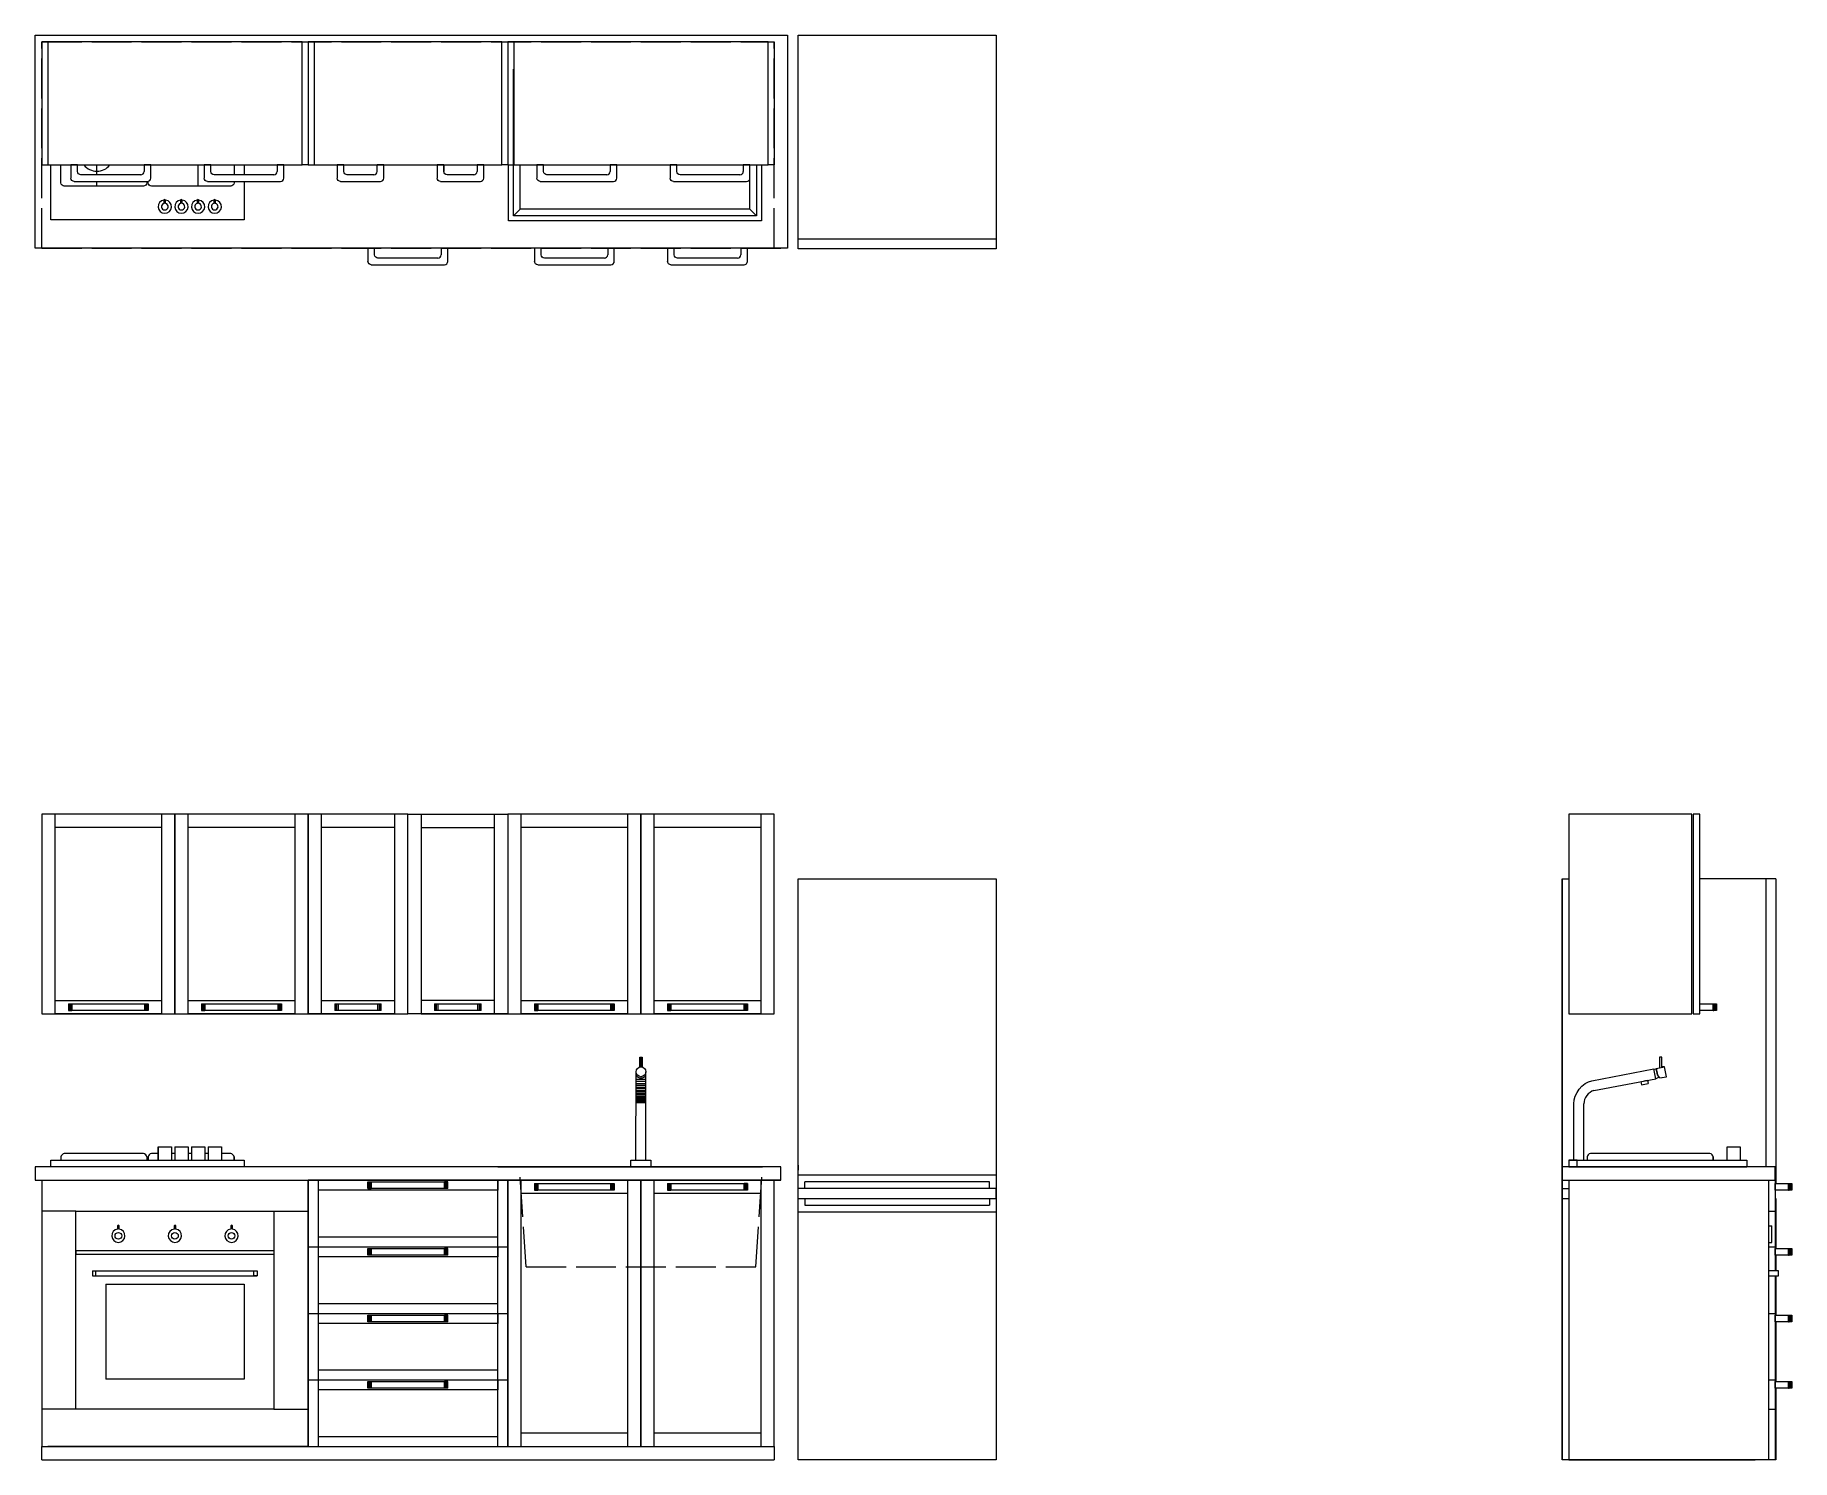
# Model space of a CAD drawing. Header units: millimetres. Extents: x 2556 to 3084, y 794 to 1222.
import ezdxf

# ---------------------------------------------------------------- set-up
doc = ezdxf.new("R2010")
doc.units = ezdxf.units.MM
doc.linetypes.add('ACAD_ISO02W100', pattern=[15, 12, -3])
doc.layers.add('A-FURN', color=8, linetype='Continuous', lineweight=18)

# ---------------------------------------------------------------- blocks, each defined once
blk = doc.blocks.new('metod 70213569')
at = {"layer": 'A-FURN'}
for p, q in [((2476.67, 1323.79), (2476.67, 1325.79)), ((2476.67, 1325.79), (2477.67, 1325.79)), ((2476.77, 1323.79), (2476.77, 1325.79)), ((2476.97, 1325.79), (2476.97, 1323.79)), ((2476.97, 1325.79), (2477.27, 1325.79)), ((2477.27, 1325.79), (2477.27, 1323.79)), ((2477.67, 1325.79), (2477.67, 1323.79)), ((2499.67, 1325.79), (2499.67, 1323.79)), ((2500.67, 1325.79), (2499.67, 1325.79)), ((2500.37, 1325.79), (2500.07, 1325.79)), ((2500.07, 1325.79), (2500.07, 1323.79)), ((2500.37, 1325.79), (2500.37, 1323.79)), ((2500.57, 1323.79), (2500.57, 1325.79)), ((2500.67, 1323.79), (2500.67, 1325.79)), ((2515.67, 1306.29), (2515.67, 1326.29)), ((2500.67, 1323.79), (2476.67, 1323.79)), ((2476.67, 1323.79), (2477.67, 1323.79)), ((2476.67, 1323.79), (2476.77, 1323.79)), ((2500.67, 1323.79), (2499.67, 1323.79)), ((2500.67, 1323.79), (2500.57, 1323.79)), ((2458.67, 1306.29), (2458.67, 1286.29)), ((2458.67, 1306.29), (2461.67, 1306.29)), ((2461.67, 1306.29), (2461.67, 1286.29)), ((2476.67, 1303.79), (2476.67, 1305.79)), ((2476.67, 1305.79), (2477.67, 1305.79)), ((2500.67, 1303.79), (2476.67, 1303.79)), ((2476.77, 1303.79), (2476.77, 1305.79)), ((2476.97, 1305.79), (2476.97, 1303.79)), ((2476.97, 1305.79), (2477.27, 1305.79)), ((2477.27, 1305.79), (2477.27, 1303.79)), ((2477.67, 1305.79), (2477.67, 1303.79)), ((2499.67, 1305.79), (2499.67, 1303.79)), ((2500.67, 1305.79), (2499.67, 1305.79)), ((2500.67, 1303.79), (2499.67, 1303.79)), ((2500.37, 1305.79), (2500.07, 1305.79)), ((2500.07, 1305.79), (2500.07, 1303.79)), ((2500.37, 1305.79), (2500.37, 1303.79)), ((2500.57, 1303.79), (2500.57, 1305.79)), ((2500.67, 1303.79), (2500.57, 1303.79)), ((2500.67, 1303.79), (2500.67, 1305.79)), ((2515.67, 1286.29), (2515.67, 1306.29)), ((2518.67, 1286.29), (2518.67, 1306.29)), ((2461.67, 1289.29), (2515.67, 1289.29)), ((2458.67, 1286.29), (2518.67, 1286.29)), ((2458.67, 1286.29), (2458.67, 1266.29)), ((2458.67, 1286.29), (2461.67, 1286.29)), ((2461.67, 1286.29), (2461.67, 1266.29)), ((2515.67, 1283.29), (2461.67, 1283.29)), ((2476.67, 1283.79), (2476.67, 1285.79)), ((2476.67, 1285.79), (2477.67, 1285.79)), ((2500.67, 1283.79), (2476.67, 1283.79)), ((2476.77, 1283.79), (2476.77, 1285.79)), ((2476.97, 1285.79), (2476.97, 1283.79)), ((2476.97, 1285.79), (2477.27, 1285.79)), ((2477.27, 1285.79), (2477.27, 1283.79)), ((2477.67, 1285.79), (2477.67, 1283.79)), ((2499.67, 1285.79), (2499.67, 1283.79)), ((2500.67, 1285.79), (2499.67, 1285.79)), ((2500.67, 1283.79), (2499.67, 1283.79)), ((2500.37, 1285.79), (2500.07, 1285.79)), ((2500.07, 1285.79), (2500.07, 1283.79)), ((2500.37, 1285.79), (2500.37, 1283.79)), ((2500.57, 1283.79), (2500.57, 1285.79)), ((2500.67, 1283.79), (2500.57, 1283.79)), ((2500.67, 1283.79), (2500.67, 1285.79)), ((2515.67, 1266.29), (2515.67, 1286.29)), ((2515.67, 1286.29), (2515.67, 1283.29)), ((2518.67, 1266.29), (2518.67, 1286.29)), ((2461.67, 1269.29), (2515.67, 1269.29)), ((2458.67, 1266.29), (2518.67, 1266.29)), ((2458.67, 1266.29), (2458.67, 1246.29)), ((2458.67, 1266.29), (2461.67, 1266.29)), ((2461.67, 1266.29), (2461.67, 1246.29)), ((2515.67, 1263.29), (2461.67, 1263.29)), ((2476.67, 1263.79), (2476.67, 1265.79)), ((2476.67, 1265.79), (2477.67, 1265.79)), ((2500.67, 1263.79), (2476.67, 1263.79)), ((2476.77, 1263.79), (2476.77, 1265.79)), ((2476.97, 1265.79), (2477.27, 1265.79)), ((2476.97, 1265.79), (2476.97, 1263.79)), ((2477.27, 1265.79), (2477.27, 1263.79)), ((2477.67, 1265.79), (2477.67, 1263.79)), ((2499.67, 1265.79), (2499.67, 1263.79)), ((2500.67, 1265.79), (2499.67, 1265.79)), ((2500.67, 1263.79), (2499.67, 1263.79)), ((2500.37, 1265.79), (2500.07, 1265.79)), ((2500.07, 1265.79), (2500.07, 1263.79)), ((2500.37, 1265.79), (2500.37, 1263.79)), ((2500.57, 1263.79), (2500.57, 1265.79)), ((2500.67, 1263.79), (2500.57, 1263.79)), ((2500.67, 1263.79), (2500.67, 1265.79)), ((2515.67, 1246.29), (2515.67, 1266.29)), ((2515.67, 1266.29), (2515.67, 1263.29)), ((2518.67, 1246.29), (2518.67, 1266.29)), ((2458.67, 1246.29), (2518.67, 1246.29)), ((2461.67, 1249.29), (2515.67, 1249.29))]:
    blk.add_line(p, q, dxfattribs=at)
for points in [[(2458.67, 1326.29), (2458.67, 1306.29), (2518.67, 1306.29), (2518.67, 1326.29), (2458.67, 1326.29), (2461.67, 1326.29), (2461.67, 1306.29)], [(2515.67, 1326.29), (2515.67, 1323.29), (2461.67, 1323.29)], [(2476.67, 1325.79), (2500.67, 1325.79)], [(2499.67, 1323.79), (2499.67, 1325.79)], [(2499.67, 1323.79), (2499.67, 1325.79)], [(2499.67, 1323.79), (2499.67, 1325.79)], [(2461.67, 1309.29), (2515.67, 1309.29)], [(2515.67, 1306.29), (2515.67, 1303.29), (2461.67, 1303.29)], [(2476.67, 1305.79), (2500.67, 1305.79)], [(2499.67, 1303.79), (2499.67, 1305.79)], [(2499.67, 1303.79), (2499.67, 1305.79)], [(2499.67, 1303.79), (2499.67, 1305.79)], [(2476.67, 1285.79), (2500.67, 1285.79)], [(2499.67, 1283.79), (2499.67, 1285.79)], [(2499.67, 1283.79), (2499.67, 1285.79)], [(2499.67, 1283.79), (2499.67, 1285.79)], [(2476.67, 1265.79), (2500.67, 1265.79)], [(2499.67, 1263.79), (2499.67, 1265.79)], [(2499.67, 1263.79), (2499.67, 1265.79)], [(2499.67, 1263.79), (2499.67, 1265.79)]]:
    blk.add_lwpolyline(points, dxfattribs=at)
blk = doc.blocks.new('metod 50215475')
at = {"layer": 'A-FURN'}
for p, q in [((2457.97, 1312.75), (2457.97, 1232.75)), ((2465.97, 1311.75), (2489.97, 1311.75)), ((2465.97, 1311.75), (2465.97, 1309.75)), ((2465.97, 1311.75), (2466.97, 1311.75)), ((2465.97, 1311.75), (2466.07, 1311.75)), ((2465.97, 1309.75), (2466.97, 1309.75)), ((2466.07, 1311.75), (2466.07, 1309.75)), ((2466.27, 1309.75), (2466.27, 1311.75)), ((2466.27, 1309.75), (2466.57, 1309.75)), ((2466.57, 1309.75), (2466.57, 1311.75)), ((2466.97, 1309.75), (2466.97, 1311.75)), ((2488.97, 1309.75), (2488.97, 1311.75)), ((2489.97, 1309.75), (2488.97, 1309.75)), ((2489.37, 1309.75), (2489.37, 1311.75)), ((2489.67, 1309.75), (2489.37, 1309.75)), ((2489.67, 1309.75), (2489.67, 1311.75)), ((2489.87, 1311.75), (2489.87, 1309.75)), ((2489.97, 1311.75), (2489.97, 1309.75)), ((2505.97, 1311.75), (2529.97, 1311.75)), ((2505.97, 1311.75), (2505.97, 1309.75)), ((2505.97, 1311.75), (2506.97, 1311.75)), ((2505.97, 1311.75), (2506.07, 1311.75)), ((2505.97, 1309.75), (2506.97, 1309.75)), ((2506.07, 1311.75), (2506.07, 1309.75)), ((2506.27, 1309.75), (2506.27, 1311.75)), ((2506.27, 1309.75), (2506.57, 1309.75)), ((2506.57, 1309.75), (2506.57, 1311.75)), ((2506.97, 1309.75), (2506.97, 1311.75)), ((2528.97, 1309.75), (2528.97, 1311.75)), ((2529.97, 1311.75), (2528.97, 1311.75)), ((2529.97, 1309.75), (2528.97, 1309.75)), ((2529.37, 1309.75), (2529.37, 1311.75)), ((2529.67, 1309.75), (2529.37, 1309.75)), ((2529.67, 1309.75), (2529.67, 1311.75)), ((2529.97, 1311.75), (2529.87, 1311.75)), ((2529.87, 1311.75), (2529.87, 1309.75)), ((2529.97, 1311.75), (2529.97, 1309.75)), ((2537.97, 1232.75), (2537.97, 1312.75))]:
    blk.add_line(p, q, dxfattribs=at)
for points in [[(2457.97, 1232.75), (2497.97, 1232.75), (2497.97, 1312.75), (2457.97, 1312.75), (2457.97, 1232.75)], [(2461.97, 1232.75), (2461.97, 1312.75)], [(2489.97, 1309.75), (2465.97, 1309.75)], [(2466.97, 1311.75), (2466.97, 1309.75)], [(2466.97, 1311.75), (2466.97, 1309.75)], [(2466.97, 1311.75), (2466.97, 1309.75)], [(2497.97, 1312.75), (2493.97, 1312.75)], [(2493.97, 1312.75), (2493.97, 1232.75)], [(2497.97, 1232.75), (2537.97, 1232.75), (2537.97, 1312.75), (2497.97, 1312.75), (2497.97, 1232.75)], [(2501.97, 1232.75), (2501.97, 1312.75)], [(2529.97, 1309.75), (2505.97, 1309.75)], [(2506.97, 1311.75), (2506.97, 1309.75)], [(2506.97, 1311.75), (2506.97, 1309.75)], [(2506.97, 1311.75), (2506.97, 1309.75)], [(2537.97, 1312.75), (2533.97, 1312.75)], [(2533.97, 1312.75), (2533.97, 1232.75)], [(2493.97, 1308.75), (2461.97, 1308.75)], [(2533.97, 1308.75), (2501.97, 1308.75)], [(2493.97, 1236.75), (2461.97, 1236.75)], [(2533.97, 1236.75), (2501.97, 1236.75)]]:
    blk.add_lwpolyline(points, dxfattribs=at)
blk = doc.blocks.new('pensile 1')
at = {"layer": 'A-FURN'}
for p, q in [((3310.91, 917.08), (3310.91, 857.08)), ((3390.91, 857.08), (3390.91, 917.08)), ((3318.91, 860.08), (3342.91, 860.08)), ((3318.91, 860.08), (3318.91, 858.08)), ((3318.91, 860.08), (3319.91, 860.08)), ((3318.91, 860.08), (3319.01, 860.08)), ((3318.91, 858.08), (3319.91, 858.08)), ((3319.01, 860.08), (3319.01, 858.08)), ((3319.21, 858.08), (3319.21, 860.08)), ((3319.21, 858.08), (3319.51, 858.08)), ((3319.51, 858.08), (3319.51, 860.08)), ((3319.91, 858.08), (3319.91, 860.08)), ((3341.91, 858.08), (3341.91, 860.08)), ((3342.91, 858.08), (3341.91, 858.08)), ((3342.31, 858.08), (3342.31, 860.08)), ((3342.61, 858.08), (3342.31, 858.08)), ((3342.61, 858.08), (3342.61, 860.08)), ((3342.81, 860.08), (3342.81, 858.08)), ((3342.91, 860.08), (3342.91, 858.08)), ((3358.91, 860.08), (3382.91, 860.08)), ((3358.91, 860.08), (3358.91, 858.08)), ((3358.91, 860.08), (3359.91, 860.08)), ((3358.91, 860.08), (3359.01, 860.08)), ((3358.91, 858.08), (3359.91, 858.08)), ((3359.01, 860.08), (3359.01, 858.08)), ((3359.21, 858.08), (3359.21, 860.08)), ((3359.21, 858.08), (3359.51, 858.08)), ((3359.51, 858.08), (3359.51, 860.08)), ((3359.91, 858.08), (3359.91, 860.08)), ((3381.91, 858.08), (3381.91, 860.08)), ((3382.91, 858.08), (3381.91, 858.08)), ((3382.31, 858.08), (3382.31, 860.08)), ((3382.61, 858.08), (3382.31, 858.08)), ((3382.61, 858.08), (3382.61, 860.08)), ((3382.81, 860.08), (3382.81, 858.08)), ((3382.91, 860.08), (3382.91, 858.08))]:
    blk.add_line(p, q, dxfattribs=at)
for points in [[(3310.91, 857.08), (3350.91, 857.08), (3350.91, 917.08), (3310.91, 917.08)], [(3350.91, 857.08), (3390.91, 857.08), (3390.91, 917.08), (3350.91, 917.08)]]:
    blk.add_lwpolyline(points, close=True, dxfattribs=at)
for points in [[(3314.91, 857.08), (3314.91, 917.08)], [(3346.91, 913.08), (3314.91, 913.08)], [(3350.91, 917.08), (3346.91, 917.08)], [(3346.91, 917.08), (3346.91, 857.08)], [(3354.91, 857.08), (3354.91, 917.08)], [(3386.91, 913.08), (3354.91, 913.08)], [(3390.91, 917.08), (3386.91, 917.08)], [(3386.91, 917.08), (3386.91, 857.08)], [(3314.91, 861.08), (3346.91, 861.08)], [(3354.91, 861.08), (3386.91, 861.08)], [(3346.91, 857.08), (3314.91, 857.08)], [(3342.91, 858.08), (3318.91, 858.08)], [(3319.91, 860.08), (3319.91, 858.08)], [(3319.91, 860.08), (3319.91, 858.08)], [(3319.91, 860.08), (3319.91, 858.08)], [(3386.91, 857.08), (3354.91, 857.08)], [(3382.91, 858.08), (3358.91, 858.08)], [(3359.91, 860.08), (3359.91, 858.08)], [(3359.91, 860.08), (3359.91, 858.08)], [(3359.91, 860.08), (3359.91, 858.08)]]:
    blk.add_lwpolyline(points, dxfattribs=at)
blk = doc.blocks.new('pensile2')
at = {"layer": 'A-FURN'}
for p, q in [((3310.91, 1510.5), (3310.91, 1450.5)), ((3340.91, 1510.5), (3310.91, 1510.5)), ((3310.91, 1510.5), (3310.91, 1450.5)), ((3340.91, 1510.5), (3336.91, 1510.5)), ((3336.91, 1510.5), (3336.91, 1450.5)), ((3340.91, 1450.5), (3340.91, 1510.5)), ((3340.91, 1450.5), (3340.91, 1510.5)), ((3340.91, 1510.5), (3370.91, 1510.5)), ((3340.91, 1510.5), (3344.91, 1510.5)), ((3344.91, 1510.5), (3344.91, 1450.5)), ((3370.91, 1510.5), (3370.91, 1450.5)), ((3370.91, 1510.5), (3370.91, 1450.5)), ((3336.91, 1506.5), (3314.91, 1506.5)), ((3344.91, 1506.5), (3366.91, 1506.5)), ((3314.91, 1454.5), (3336.91, 1454.5)), ((3318.91, 1453.5), (3332.91, 1453.5)), ((3318.91, 1453.5), (3318.91, 1451.5)), ((3319.01, 1453.5), (3319.01, 1451.5)), ((3319.21, 1451.5), (3319.21, 1453.5)), ((3319.51, 1451.5), (3319.51, 1453.5)), ((3332.31, 1453.5), (3332.31, 1451.5)), ((3332.61, 1453.5), (3332.61, 1451.5)), ((3332.81, 1451.5), (3332.81, 1453.5)), ((3332.91, 1451.5), (3332.91, 1453.5)), ((3366.91, 1454.5), (3344.91, 1454.5)), ((3348.91, 1453.5), (3362.91, 1453.5)), ((3348.91, 1453.5), (3348.91, 1451.5)), ((3349.01, 1453.5), (3349.01, 1451.5)), ((3349.21, 1451.5), (3349.21, 1453.5)), ((3349.51, 1451.5), (3349.51, 1453.5)), ((3362.31, 1453.5), (3362.31, 1451.5)), ((3362.61, 1453.5), (3362.61, 1451.5)), ((3362.81, 1451.5), (3362.81, 1453.5)), ((3362.91, 1451.5), (3362.91, 1453.5)), ((3310.91, 1450.5), (3340.91, 1450.5)), ((3336.91, 1450.5), (3310.91, 1450.5)), ((3370.91, 1450.5), (3340.91, 1450.5)), ((3344.91, 1450.5), (3370.91, 1450.5))]:
    blk.add_line(p, q, dxfattribs=at)
for points in [[(3314.91, 1450.5), (3314.91, 1510.5)], [(3366.91, 1450.5), (3366.91, 1510.5)], [(3332.91, 1451.5), (3318.91, 1451.5)], [(3319.91, 1453.5), (3319.91, 1451.5)], [(3331.91, 1451.5), (3331.91, 1453.5)], [(3362.91, 1451.5), (3348.91, 1451.5)], [(3349.91, 1453.5), (3349.91, 1451.5)], [(3361.91, 1451.5), (3361.91, 1453.5)]]:
    blk.add_lwpolyline(points, dxfattribs=at)
blk = doc.blocks.new('pensile vista laterale')
at = {"layer": 'A-FURN'}
for p, q in [((2979.24, 1307.36), (2979.24, 1247.36)), ((2981.24, 1307.36), (2979.24, 1307.36)), ((2981.24, 1247.36), (2981.24, 1307.36)), ((2979.24, 1247.36), (2981.24, 1247.36))]:
    blk.add_line(p, q, dxfattribs=at)
blk.add_lwpolyline([(2978.89, 1307.36), (2941.89, 1307.36), (2941.89, 1247.36), (2978.89, 1247.36), (2978.89, 1307.36)], dxfattribs=at)

msp = doc.modelspace()

# ---------------------------------------------------------------- linework, layer by layer
at = {"layer": 'A-FURN', "linetype": 'ACAD_ISO02W100'}
for p, q in [((2558.19, 1220.26), (2778.19, 1220.26)), ((2703.69, 852.26), (2701.69, 882.26)), ((2772.69, 852.26), (2774.69, 882.26)), ((2703.69, 852.26), (2772.69, 852.26))]:
    msp.add_line(p, q, dxfattribs=at)
at = {"layer": 'A-FURN'}
for p, q in [((2785.44, 1222.26), (2844.94, 1222.26)), ((2785.44, 1158.06), (2785.44, 1222.26)), ((2844.94, 1222.26), (2844.94, 1158.06)), ((2699.94, 1212.01), (2699.99, 1212.01)), ((2699.94, 1168.01), (2699.94, 1212.01)), ((2566.94, 1183.26), (2566.94, 1179.26)), ((2568.94, 1183.26), (2566.94, 1183.26)), ((2568.94, 1181.26), (2568.94, 1183.26)), ((2590.94, 1183.26), (2588.94, 1183.26)), ((2588.94, 1183.26), (2588.94, 1181.26)), ((2590.94, 1179.26), (2590.94, 1183.26)), ((2606.94, 1183.26), (2606.94, 1179.26)), ((2608.94, 1183.26), (2606.94, 1183.26)), ((2608.94, 1181.26), (2608.94, 1183.26)), ((2630.94, 1183.26), (2628.94, 1183.26)), ((2628.94, 1183.26), (2628.94, 1181.26)), ((2630.94, 1179.26), (2630.94, 1183.26)), ((2646.94, 1183.26), (2646.94, 1179.26)), ((2648.94, 1183.26), (2646.94, 1183.26)), ((2648.94, 1181.26), (2648.94, 1183.26)), ((2660.94, 1183.26), (2658.94, 1183.26)), ((2658.94, 1181.26), (2658.94, 1183.26)), ((2660.94, 1179.26), (2660.94, 1183.26)), ((2676.94, 1183.26), (2676.94, 1179.26)), ((2678.94, 1183.26), (2676.94, 1183.26)), ((2678.94, 1181.26), (2678.94, 1183.26)), ((2678.94, 1183.26), (2678.94, 1181.26)), ((2690.94, 1183.26), (2688.94, 1183.26)), ((2688.94, 1183.26), (2688.94, 1181.26)), ((2690.94, 1179.26), (2690.94, 1183.26)), ((2698.44, 1166.51), (2698.44, 1183.26)), ((2706.94, 1183.26), (2706.94, 1179.26)), ((2708.94, 1183.26), (2706.94, 1183.26)), ((2708.94, 1181.26), (2708.94, 1183.26)), ((2730.94, 1183.26), (2728.94, 1183.26)), ((2728.94, 1183.26), (2728.94, 1181.26)), ((2730.94, 1179.26), (2730.94, 1183.26)), ((2746.94, 1183.26), (2746.94, 1179.26)), ((2748.94, 1183.26), (2746.94, 1183.26)), ((2748.94, 1181.26), (2748.94, 1183.26)), ((2770.94, 1183.26), (2768.94, 1183.26)), ((2768.94, 1183.26), (2768.94, 1181.26)), ((2770.94, 1179.26), (2770.94, 1183.26)), ((2772.94, 1183.26), (2772.94, 1168.01)), ((2774.44, 1183.26), (2774.44, 1166.51)), ((2567.94, 1178.26), (2589.94, 1178.26)), ((2587.94, 1180.26), (2569.94, 1180.26)), ((2589.74, 1178.26), (2589.74, 1177.87)), ((2590.14, 1177.87), (2590.14, 1178.29)), ((2607.94, 1178.26), (2629.94, 1178.26)), ((2627.94, 1180.26), (2609.94, 1180.26)), ((2647.94, 1178.26), (2659.94, 1178.26)), ((2657.94, 1180.26), (2649.94, 1180.26)), ((2677.94, 1178.26), (2689.94, 1178.26)), ((2687.94, 1180.26), (2679.94, 1180.26)), ((2707.94, 1178.26), (2729.94, 1178.26)), ((2727.94, 1180.26), (2709.94, 1180.26)), ((2747.94, 1178.26), (2769.94, 1178.26)), ((2767.94, 1180.26), (2749.94, 1180.26)), ((2614.94, 1176.87), (2591.14, 1176.87)), ((2594.89, 1172.73), (2594.89, 1171.69)), ((2595.39, 1171.69), (2595.39, 1172.73)), ((2599.89, 1172.73), (2599.89, 1171.69)), ((2600.39, 1171.69), (2600.39, 1172.73)), ((2604.89, 1172.73), (2604.89, 1171.69)), ((2605.39, 1171.69), (2605.39, 1172.73)), ((2609.89, 1172.73), (2609.89, 1171.69)), ((2610.39, 1171.69), (2610.39, 1172.73)), ((2774.44, 1166.51), (2698.44, 1166.51)), ((2772.94, 1168.01), (2699.94, 1168.01)), ((2770.94, 1170.01), (2701.94, 1170.01)), ((2656.19, 1158.26), (2656.19, 1154.26)), ((2658.19, 1158.26), (2656.19, 1158.26)), ((2658.19, 1156.26), (2658.19, 1158.26)), ((2680.19, 1158.26), (2678.19, 1158.26)), ((2678.19, 1158.26), (2678.19, 1156.26)), ((2680.19, 1154.26), (2680.19, 1158.26)), ((2706.19, 1158.26), (2706.19, 1154.26)), ((2708.19, 1158.26), (2706.19, 1158.26)), ((2708.19, 1156.26), (2708.19, 1158.26)), ((2730.19, 1158.26), (2728.19, 1158.26)), ((2728.19, 1158.26), (2728.19, 1156.26)), ((2730.19, 1154.26), (2730.19, 1158.26)), ((2746.19, 1158.26), (2746.19, 1154.26)), ((2748.19, 1158.26), (2746.19, 1158.26)), ((2748.19, 1156.26), (2748.19, 1158.26)), ((2770.19, 1158.26), (2768.19, 1158.26)), ((2768.19, 1158.26), (2768.19, 1156.26)), ((2770.19, 1154.26), (2770.19, 1158.26)), ((2844.94, 1158.06), (2785.44, 1158.06)), ((2657.19, 1153.26), (2679.19, 1153.26)), ((2677.19, 1155.26), (2659.19, 1155.26)), ((2707.19, 1153.26), (2729.19, 1153.26)), ((2727.19, 1155.26), (2709.19, 1155.26)), ((2747.19, 1153.26), (2769.19, 1153.26)), ((2767.19, 1155.26), (2749.19, 1155.26)), ((2785.44, 968.76), (2844.94, 968.76)), ((2785.44, 794.26), (2785.44, 968.76)), ((2844.94, 968.76), (2844.94, 794.26)), ((3014.94, 968.76), (3014.94, 794.26)), ((3079.14, 968.76), (3076.14, 968.76)), ((3076.14, 968.76), (3076.14, 882.26)), ((3060.29, 929.26), (3060.29, 931.26)), ((3060.29, 929.26), (3060.49, 929.26)), ((3060.59, 929.26), (3060.59, 931.26)), ((3060.84, 931.26), (3060.84, 929.26)), ((3061.04, 929.26), (3061.04, 931.26)), ((3061.19, 931.26), (3061.19, 929.26)), ((3061.29, 931.26), (3061.29, 929.26)), ((2737.84, 912.31), (2737.84, 915.26)), ((2737.84, 915.26), (2738.54, 915.26)), ((2737.84, 915.26), (2738.19, 915.26)), ((2738.19, 915.26), (2738.19, 912.31)), ((2738.54, 915.26), (2738.54, 912.31)), ((3044.89, 915.26), (3044.19, 915.26)), ((3044.19, 915.26), (3044.19, 912.02)), ((3044.89, 912.31), (3044.89, 915.26)), ((2736.69, 884.26), (2736.72, 910.83)), ((2736.72, 908.63), (2739.67, 908.63)), ((2739.67, 907.93), (2736.72, 907.93)), ((2739.69, 884.26), (2739.67, 910.83)), ((3023.88, 908.17), (3042.49, 911.7)), ((3024.44, 905.23), (3043.05, 908.75)), ((3038.61, 907.91), (3038.8, 906.93)), ((3040.45, 908.26), (3039.46, 908.07)), ((3040.57, 908.29), (3040.76, 907.3)), ((3043.05, 908.75), (3042.49, 911.7)), ((3044.07, 909.25), (3043.05, 908.75)), ((3043.22, 911.84), (3045.68, 912.31)), ((3043.22, 911.84), (3045.68, 912.31)), ((3043.6, 909.88), (3043.22, 911.84)), ((3043.22, 911.84), (3043.6, 909.88)), ((3044.26, 908.98), (3043.6, 909.88)), ((3044.26, 908.98), (3046.24, 909.36)), ((3044.26, 908.98), (3044.77, 909.08)), ((3045.68, 912.31), (3044.89, 912.31)), ((3046.24, 909.36), (3045.68, 912.31)), ((2736.71, 907.33), (2739.67, 907.33)), ((2739.67, 906.73), (2736.71, 906.73)), ((2736.71, 906.23), (2739.67, 906.23)), ((2739.67, 905.73), (2736.71, 905.73)), ((2736.71, 905.23), (2739.67, 905.23)), ((2739.67, 904.83), (2736.71, 904.83)), ((2736.71, 904.43), (2739.67, 904.43)), ((2739.67, 903.93), (2736.71, 903.93)), ((2736.71, 903.53), (2739.67, 903.53)), ((2739.67, 903.09), (2736.71, 903.13)), ((2736.71, 902.79), (2739.67, 902.79)), ((2739.67, 902.49), (2736.71, 902.49)), ((3038.8, 906.93), (3040.76, 907.3)), ((2736.71, 902.19), (2739.67, 902.19)), ((2739.67, 901.89), (2736.71, 901.89)), ((2736.71, 901.59), (2739.67, 901.59)), ((3018.44, 884.26), (3018.44, 901.26)), ((3021.44, 884.26), (3021.44, 901.26)), ((3021.44, 901.26), (3021.44, 901.26)), ((2593.14, 888.26), (2593.14, 884.26)), ((2597.14, 888.26), (2597.14, 884.26)), ((2598.14, 888.26), (2598.14, 884.26)), ((2602.14, 888.26), (2602.14, 884.26)), ((2603.14, 888.26), (2603.14, 884.26)), ((2607.14, 888.26), (2607.14, 884.26)), ((2608.14, 888.26), (2608.14, 884.26)), ((2612.14, 888.26), (2612.14, 884.26)), ((3068.46, 888.26), (3068.46, 884.26)), ((2560.94, 882.26), (2560.94, 884.26)), ((2560.94, 884.26), (2618.94, 884.26)), ((2563.94, 885.26), (2563.94, 884.26)), ((2588.74, 886.26), (2564.94, 886.26)), ((2589.74, 885.26), (2589.74, 884.26)), ((2590.14, 885.26), (2590.14, 884.26)), ((2615.94, 885.26), (2615.94, 884.26)), ((2695.19, 882.26), (2768.19, 882.26)), ((2734.69, 882.26), (2728.69, 882.26)), ((2735.19, 882.26), (2735.19, 884.26)), ((2735.19, 884.26), (2741.19, 884.26)), ((2741.19, 884.26), (2741.19, 882.26)), ((2785.44, 882.75), (2785.44, 881.25)), ((3019.44, 884.26), (3016.94, 884.26)), ((3016.94, 884.26), (3019.94, 884.26)), ((3016.94, 884.26), (3016.94, 882.26)), ((3016.94, 882.26), (3022.94, 882.26)), ((3019.44, 882.26), (3019.44, 884.26)), ((3019.44, 884.26), (3070.44, 884.26)), ((3019.44, 882.26), (3070.44, 882.26)), ((3022.44, 885.26), (3022.44, 884.26)), ((3059.33, 886.26), (3023.44, 886.26)), ((3060.33, 885.26), (3060.33, 884.26)), ((2558.19, 878.26), (2558.19, 798.26)), ((2558.19, 876.26), (2558.19, 800.26)), ((2638.19, 798.26), (2638.19, 878.26)), ((2844.94, 879.76), (2785.44, 879.76)), ((2842.94, 877.76), (2787.44, 877.76)), ((2787.44, 875.76), (2787.44, 877.76)), ((2842.94, 875.76), (2842.94, 877.76)), ((3014.94, 878.26), (3016.94, 878.26)), ((3016.94, 878.26), (3016.94, 794.26)), ((3076.94, 878.26), (3076.94, 794.26)), ((3082.94, 875.26), (3082.94, 877.26)), ((3083.24, 875.26), (3083.24, 877.26)), ((3083.49, 877.26), (3083.49, 875.26)), ((3083.69, 875.26), (3083.69, 877.26)), ((3083.84, 877.26), (3083.84, 875.26)), ((3083.94, 877.26), (3083.94, 875.26)), ((2844.94, 875.76), (2785.44, 875.76)), ((2785.44, 872.76), (2844.94, 872.76)), ((2787.44, 872.76), (2787.44, 870.76)), ((2842.94, 872.76), (2842.94, 870.76)), ((2844.94, 872.76), (2844.94, 875.76)), ((3014.94, 875.76), (3016.94, 875.76)), ((3014.94, 872.76), (3016.94, 872.76)), ((3078.94, 875.76), (3079.14, 875.76)), ((3078.94, 872.76), (3079.14, 872.76)), ((3082.94, 875.26), (3083.14, 875.26)), ((2785.44, 868.76), (2844.94, 868.76)), ((2787.44, 870.76), (2842.94, 870.76)), ((3076.94, 869.01), (3076.94, 809.51)), ((2580.94, 864.6), (2580.94, 863.56)), ((2581.44, 863.56), (2581.44, 864.6)), ((2597.94, 864.6), (2597.94, 863.56)), ((2598.44, 863.56), (2598.44, 864.6)), ((2614.94, 864.6), (2614.94, 863.56)), ((2615.44, 863.56), (2615.44, 864.6)), ((3082.94, 855.76), (3082.94, 857.76)), ((3082.94, 855.76), (3083.14, 855.76)), ((3083.24, 855.76), (3083.24, 857.76)), ((3083.49, 857.76), (3083.49, 855.76)), ((3083.69, 855.76), (3083.69, 857.76)), ((3083.84, 857.76), (3083.84, 855.76)), ((3083.94, 857.76), (3083.94, 855.76)), ((2573.44, 851.01), (2622.94, 851.01)), ((2574.44, 849.51), (2574.44, 851.01)), ((2621.94, 849.51), (2621.94, 851.01)), ((3079.94, 851.01), (3076.94, 851.01)), ((2573.44, 849.51), (2574.44, 849.51)), ((2577.44, 847.01), (2618.94, 847.01)), ((2577.44, 847.01), (2577.44, 818.51)), ((2622.94, 849.51), (2621.94, 849.51)), ((3082.94, 835.76), (3082.94, 837.76)), ((3082.94, 835.76), (3083.14, 835.76)), ((3083.24, 835.76), (3083.24, 837.76)), ((3083.49, 837.76), (3083.49, 835.76)), ((3083.69, 835.76), (3083.69, 837.76)), ((3083.84, 837.76), (3083.84, 835.76)), ((3083.94, 837.76), (3083.94, 835.76)), ((3082.94, 815.76), (3082.94, 817.76)), ((3082.94, 815.76), (3083.14, 815.76)), ((3083.24, 815.76), (3083.24, 817.76)), ((3083.49, 817.76), (3083.49, 815.76)), ((3083.69, 815.76), (3083.69, 817.76)), ((3083.84, 817.76), (3083.84, 815.76)), ((3083.94, 817.76), (3083.94, 815.76)), ((2558.19, 798.26), (2778.19, 798.26)), ((2558.19, 798.26), (2559.99, 798.26)), ((2636.39, 798.26), (2559.99, 798.26)), ((2636.39, 798.26), (2636.39, 798.46)), ((2636.39, 798.26), (2638.19, 798.26)), ((2638.19, 798.26), (2636.39, 798.26)), ((2844.94, 794.26), (2785.44, 794.26)), ((3016.94, 794.26), (3072.94, 794.26))]:
    msp.add_line(p, q, dxfattribs=at)
for points in [[(2556.19, 1222.26), (2782.19, 1222.26), (2782.19, 1158.26), (2556.19, 1158.26), (2556.19, 1222.26)], [(2559.99, 1220.26), (2558.19, 1220.26), (2558.19, 1183.26), (2559.99, 1183.26)], [(2636.39, 1220.26), (2559.99, 1220.26), (2559.99, 1183.26), (2636.39, 1183.26), (2636.39, 1220.26)], [(2636.39, 1220.26), (2638.19, 1220.26), (2638.19, 1183.26), (2636.39, 1183.26)], [(2639.99, 1220.26), (2638.19, 1220.26), (2638.19, 1183.26), (2639.99, 1183.26)], [(2668.19, 1220.26), (2639.99, 1220.26), (2639.99, 1183.26), (2668.19, 1183.26)], [(2696.39, 1220.26), (2668.19, 1220.26)], [(2668.19, 1183.26), (2696.39, 1183.26), (2696.39, 1220.26)], [(2696.39, 1220.26), (2698.19, 1220.26), (2698.19, 1183.26), (2696.39, 1183.26)], [(2699.99, 1220.26), (2698.19, 1220.26), (2698.19, 1183.26), (2699.99, 1183.26)], [(2776.39, 1220.26), (2699.99, 1220.26), (2699.99, 1183.26), (2776.39, 1183.26), (2776.39, 1220.26)], [(2776.39, 1220.26), (2778.19, 1220.26), (2778.19, 1183.26), (2776.39, 1183.26)], [(2699.99, 1211.96), (2699.94, 1212.01)], [(2618.94, 1178.26), (2618.94, 1166.76), (2560.94, 1166.76), (2560.94, 1183.26)], [(2563.94, 1177.87), (2563.94, 1177.87), (2563.94, 1183.26)], [(2574.74, 1180.26), (2574.74, 1183.26)], [(2605.14, 1176.87), (2605.14, 1183.26)], [(2615.94, 1183.26), (2615.94, 1180.26)], [(2618.94, 1183.26), (2618.94, 1180.26)], [(2701.94, 1170.01), (2701.94, 1183.26)], [(2770.94, 1170.01), (2770.94, 1183.26)], [(2574.74, 1176.87), (2574.74, 1178.26)], [(2615.94, 1178.26), (2615.94, 1177.87)], [(2588.74, 1176.87), (2564.94, 1176.87)], [(2701.94, 1170.01), (2699.94, 1168.01)], [(2772.94, 1168.01), (2770.94, 1170.01)], [(2785.44, 1158.06), (2785.44, 1161.06), (2844.94, 1161.06)], [(3014.94, 968.76), (3014.94, 968.76)], [(3014.94, 968.76), (3016.94, 968.76)], [(3079.14, 815.76), (3079.14, 794.26), (3014.94, 794.26), (3014.94, 968.76)], [(3076.14, 968.76), (3056.29, 968.76)], [(3079.14, 968.76), (3079.14, 877.26)], [(3056.29, 929.26), (3056.29, 931.26)], [(3061.29, 931.26), (3061.29, 929.26), (3056.29, 929.26)], [(3056.29, 931.26), (3061.29, 931.26)], [(3061.29, 929.26), (3061.29, 931.26)], [(3038.61, 907.91), (3038.8, 906.93)], [(3040.45, 908.26), (3041.43, 908.45)], [(3042.49, 911.7), (3042.52, 911.5)], [(3043.22, 911.84), (3043.26, 911.64), (3042.52, 911.5)], [(2593.14, 884.26), (2593.14, 888.26), (2597.14, 888.26)], [(2598.14, 888.26), (2602.14, 888.26)], [(2603.14, 888.26), (2607.14, 888.26)], [(2608.14, 888.26), (2612.14, 888.26)], [(3064.46, 884.26), (3064.46, 888.26), (3068.46, 888.26)], [(2556.19, 882.26), (2556.19, 878.26)], [(2556.19, 878.26), (2780.19, 878.26), (2780.19, 882.26), (2556.19, 882.26)], [(2593.14, 886.26), (2591.14, 886.26)], [(2598.14, 886.26), (2597.14, 886.26)], [(2603.14, 886.26), (2602.14, 886.26)], [(2608.14, 886.26), (2607.14, 886.26)], [(2614.94, 886.26), (2612.14, 886.26)], [(2615.94, 884.26), (2615.94, 885.26)], [(2618.94, 884.26), (2618.94, 882.26)], [(2701.69, 882.26), (2774.69, 882.26)], [(3060.33, 884.26), (3060.33, 885.26)], [(3070.44, 884.26), (3070.44, 882.26)], [(2558.19, 878.26), (2558.19, 798.26), (2778.19, 798.26), (2778.19, 878.26)], [(2558.19, 878.26), (2638.19, 878.26)], [(2780.19, 878.26), (2777.69, 878.26)], [(3076.94, 878.26), (3078.94, 878.26), (3078.94, 851.01)], [(3078.94, 875.26), (3078.94, 877.26)], [(3083.94, 877.26), (3083.94, 875.26), (3078.94, 875.26)], [(3078.94, 877.26), (3083.94, 877.26)], [(3083.94, 875.26), (3083.94, 877.26)], [(3079.14, 872.76), (3079.14, 857.76)], [(2568.44, 869.01), (2558.19, 869.01)], [(2568.44, 869.01), (2627.94, 869.01), (2627.94, 809.51), (2568.44, 809.51), (2568.44, 869.01)], [(2627.94, 869.01), (2627.94, 857.01), (2568.44, 857.01), (2568.44, 856.01), (2627.94, 856.01)], [(2627.94, 869.01), (2638.19, 869.01)], [(3076.94, 869.01), (3078.94, 869.01)], [(3076.94, 864.6), (3077.94, 864.6)], [(3076.94, 859.58), (3077.94, 859.58), (3077.94, 864.6)], [(3076.94, 859.58), (3077.94, 859.58)], [(3076.94, 858.26), (3078.94, 858.26)], [(3078.94, 855.76), (3078.94, 857.76)], [(3083.94, 857.76), (3083.94, 855.76), (3078.94, 855.76)], [(3078.94, 857.76), (3083.94, 857.76)], [(3079.14, 855.76), (3079.14, 851.01)], [(3083.94, 855.76), (3083.94, 857.76)], [(2573.44, 851.01), (2573.44, 849.51), (2622.94, 849.51)], [(2622.94, 851.01), (2622.94, 849.51)], [(3076.94, 849.51), (3079.94, 849.51), (3079.94, 851.01)], [(2618.94, 847.01), (2618.94, 818.51)], [(3078.94, 849.51), (3078.94, 794.26), (3076.94, 794.26)], [(3079.14, 849.51), (3079.14, 837.76)], [(3076.94, 838.26), (3078.94, 838.26)], [(3078.94, 835.76), (3078.94, 837.76)], [(3083.94, 837.76), (3083.94, 835.76), (3078.94, 835.76)], [(3078.94, 837.76), (3083.94, 837.76)], [(3079.14, 835.76), (3079.14, 817.76)], [(3083.94, 835.76), (3083.94, 837.76)], [(2618.94, 818.51), (2577.44, 818.51)], [(3076.94, 818.26), (3078.94, 818.26)], [(3078.94, 815.76), (3078.94, 817.76)], [(3083.94, 817.76), (3083.94, 815.76), (3078.94, 815.76)], [(3078.94, 817.76), (3083.94, 817.76)], [(3083.94, 815.76), (3083.94, 817.76)], [(2568.44, 809.51), (2558.19, 809.51)], [(2627.94, 809.51), (2638.19, 809.51)], [(3076.94, 809.51), (3078.94, 809.51)], [(2558.19, 794.26), (2558.19, 798.26), (2778.19, 798.26)], [(2778.19, 798.26), (2778.19, 794.26)], [(2558.19, 794.26), (2778.19, 794.26)]]:
    msp.add_lwpolyline(points, dxfattribs=at)
at = {"layer": 'A-FURN', "linetype": 'ACAD_ISO02W100'}
for points in [[(2558.19, 1158.26), (2558.19, 1220.26)], [(2778.19, 1158.26), (2778.19, 1220.26)], [(2558.19, 1158.26), (2780.19, 1158.26)]]:
    msp.add_lwpolyline(points, dxfattribs=at)
at = {"layer": 'A-FURN'}
msp.add_lwpolyline([(3014.94, 882.26), (3014.94, 878.26), (3078.94, 878.26), (3078.94, 882.26)], close=True, dxfattribs=at)
for centre, radius in [((2738.19, 910.83), 1.47), ((2581.19, 861.58), 1), ((2598.19, 861.58), 1), ((2615.19, 861.58), 1)]:
    msp.add_circle(centre, radius, dxfattribs=at)
for centre, radius, start, end in [((2574.74, 1186.37), 5, 218.4501, 321.5499), ((2595.14, 1170.74), 2, 97.1808, 82.8192), ((2595.14, 1170.74), 1, 104.4775, 75.5225), ((2600.14, 1170.74), 2, 97.1808, 82.8192), ((2600.14, 1170.74), 1, 104.4775, 75.5225), ((2605.14, 1170.74), 2, 97.1808, 82.8192), ((2605.14, 1170.74), 1, 104.4775, 75.5225), ((2610.14, 1170.74), 2, 97.1808, 82.8192), ((2610.14, 1170.74), 1, 104.4775, 75.5225), ((2738.19, 910.83), 1.85, 217.069, 322.931), ((2581.19, 861.58), 2, 97.1808, 82.8192), ((2598.19, 861.58), 2, 97.1808, 82.8192), ((2615.19, 861.58), 2, 97.1808, 82.8192)]:
    msp.add_arc(centre, radius, start, end, dxfattribs=at)
for points in [[(2564.94, 1176.87), (2564.47, 1176.87), (2563.94, 1177.4), (2563.94, 1177.87)], [(2567.94, 1178.26), (2567.47, 1178.26), (2566.94, 1178.79), (2566.94, 1179.26)], [(2569.94, 1180.26), (2569.47, 1180.26), (2568.94, 1180.79), (2568.94, 1181.26)], [(2587.94, 1180.26), (2588.41, 1180.26), (2588.94, 1180.79), (2588.94, 1181.26)], [(2589.74, 1177.87), (2589.74, 1177.4), (2589.21, 1176.87), (2588.74, 1176.87)], [(2589.94, 1178.26), (2590.41, 1178.26), (2590.94, 1178.79), (2590.94, 1179.26)], [(2591.14, 1176.87), (2590.67, 1176.87), (2590.14, 1177.4), (2590.14, 1177.87)], [(2607.94, 1178.26), (2607.47, 1178.26), (2606.94, 1178.79), (2606.94, 1179.26)], [(2609.94, 1180.26), (2609.47, 1180.26), (2608.94, 1180.79), (2608.94, 1181.26)], [(2615.94, 1177.87), (2615.94, 1177.4), (2615.41, 1176.87), (2614.94, 1176.87)], [(2627.94, 1180.26), (2628.41, 1180.26), (2628.94, 1180.79), (2628.94, 1181.26)], [(2629.94, 1178.26), (2630.41, 1178.26), (2630.94, 1178.79), (2630.94, 1179.26)], [(2647.94, 1178.26), (2647.47, 1178.26), (2646.94, 1178.79), (2646.94, 1179.26)], [(2649.94, 1180.26), (2649.47, 1180.26), (2648.94, 1180.79), (2648.94, 1181.26)], [(2657.94, 1180.26), (2658.41, 1180.26), (2658.94, 1180.79), (2658.94, 1181.26)], [(2659.94, 1178.26), (2660.41, 1178.26), (2660.94, 1178.79), (2660.94, 1179.26)], [(2677.94, 1178.26), (2677.47, 1178.26), (2676.94, 1178.79), (2676.94, 1179.26)], [(2679.94, 1180.26), (2679.47, 1180.26), (2678.94, 1180.79), (2678.94, 1181.26)], [(2687.94, 1180.26), (2688.41, 1180.26), (2688.94, 1180.79), (2688.94, 1181.26)], [(2689.94, 1178.26), (2690.41, 1178.26), (2690.94, 1178.79), (2690.94, 1179.26)], [(2707.94, 1178.26), (2707.47, 1178.26), (2706.94, 1178.79), (2706.94, 1179.26)], [(2709.94, 1180.26), (2709.47, 1180.26), (2708.94, 1180.79), (2708.94, 1181.26)], [(2727.94, 1180.26), (2728.41, 1180.26), (2728.94, 1180.79), (2728.94, 1181.26)], [(2729.94, 1178.26), (2730.41, 1178.26), (2730.94, 1178.79), (2730.94, 1179.26)], [(2747.94, 1178.26), (2747.47, 1178.26), (2746.94, 1178.79), (2746.94, 1179.26)], [(2749.94, 1180.26), (2749.47, 1180.26), (2748.94, 1180.79), (2748.94, 1181.26)], [(2767.94, 1180.26), (2768.41, 1180.26), (2768.94, 1180.79), (2768.94, 1181.26)], [(2769.94, 1178.26), (2770.41, 1178.26), (2770.94, 1178.79), (2770.94, 1179.26)], [(2595.39, 1172.73), (2595.39, 1172.89), (2594.89, 1172.89), (2594.89, 1172.73)], [(2600.39, 1172.73), (2600.39, 1172.89), (2599.89, 1172.89), (2599.89, 1172.73)], [(2605.39, 1172.73), (2605.39, 1172.89), (2604.89, 1172.89), (2604.89, 1172.73)], [(2610.39, 1172.73), (2610.39, 1172.89), (2609.89, 1172.89), (2609.89, 1172.73)], [(2659.19, 1155.26), (2658.72, 1155.26), (2658.19, 1155.79), (2658.19, 1156.26)], [(2677.19, 1155.26), (2677.66, 1155.26), (2678.19, 1155.79), (2678.19, 1156.26)], [(2709.19, 1155.26), (2708.72, 1155.26), (2708.19, 1155.79), (2708.19, 1156.26)], [(2727.19, 1155.26), (2727.66, 1155.26), (2728.19, 1155.79), (2728.19, 1156.26)], [(2749.19, 1155.26), (2748.72, 1155.26), (2748.19, 1155.79), (2748.19, 1156.26)], [(2767.19, 1155.26), (2767.66, 1155.26), (2768.19, 1155.79), (2768.19, 1156.26)], [(2657.19, 1153.26), (2656.72, 1153.26), (2656.19, 1153.79), (2656.19, 1154.26)], [(2679.19, 1153.26), (2679.66, 1153.26), (2680.19, 1153.79), (2680.19, 1154.26)], [(2707.19, 1153.26), (2706.72, 1153.26), (2706.19, 1153.79), (2706.19, 1154.26)], [(2729.19, 1153.26), (2729.66, 1153.26), (2730.19, 1153.79), (2730.19, 1154.26)], [(2747.19, 1153.26), (2746.72, 1153.26), (2746.19, 1153.79), (2746.19, 1154.26)], [(2769.19, 1153.26), (2769.66, 1153.26), (2770.19, 1153.79), (2770.19, 1154.26)], [(3018.44, 901.26), (3018.44, 904.19), (3021, 907.63), (3023.88, 908.17)], [(3024.44, 905.23), (3022.86, 904.72), (3021.44, 902.92), (3021.44, 901.26)], [(2564.94, 886.26), (2564.47, 886.26), (2563.94, 885.73), (2563.94, 885.26)], [(2589.74, 885.26), (2589.74, 885.73), (2589.21, 886.26), (2588.74, 886.26)], [(2591.14, 886.26), (2590.67, 886.26), (2590.14, 885.73), (2590.14, 885.26)], [(2615.94, 885.26), (2615.94, 885.73), (2615.41, 886.26), (2614.94, 886.26)], [(3023.44, 886.26), (3022.97, 886.26), (3022.44, 885.73), (3022.44, 885.26)], [(3060.33, 885.26), (3060.33, 885.73), (3059.8, 886.26), (3059.33, 886.26)], [(2581.44, 864.6), (2581.44, 864.76), (2580.94, 864.76), (2580.94, 864.6)], [(2598.44, 864.6), (2598.44, 864.76), (2597.94, 864.76), (2597.94, 864.6)], [(2615.44, 864.6), (2615.44, 864.76), (2614.94, 864.76), (2614.94, 864.6)]]:
    msp.add_open_spline(points, degree=3, dxfattribs=at)

# ---------------------------------------------------------------- block references
for name, p in [('pensile 1', (-752.72, 71.18)), ('pensile2', (-672.72, -522.24)), ('pensile 1', (-612.72, 71.18)), ('pensile vista laterale', (75.05, -319.1)), ('metod 70213569', (179.52, -448.03)), ('metod 50215475', (240.22, -434.49))]:
    msp.add_blockref(name, p, dxfattribs=at)

doc.saveas('drawing.dxf')
